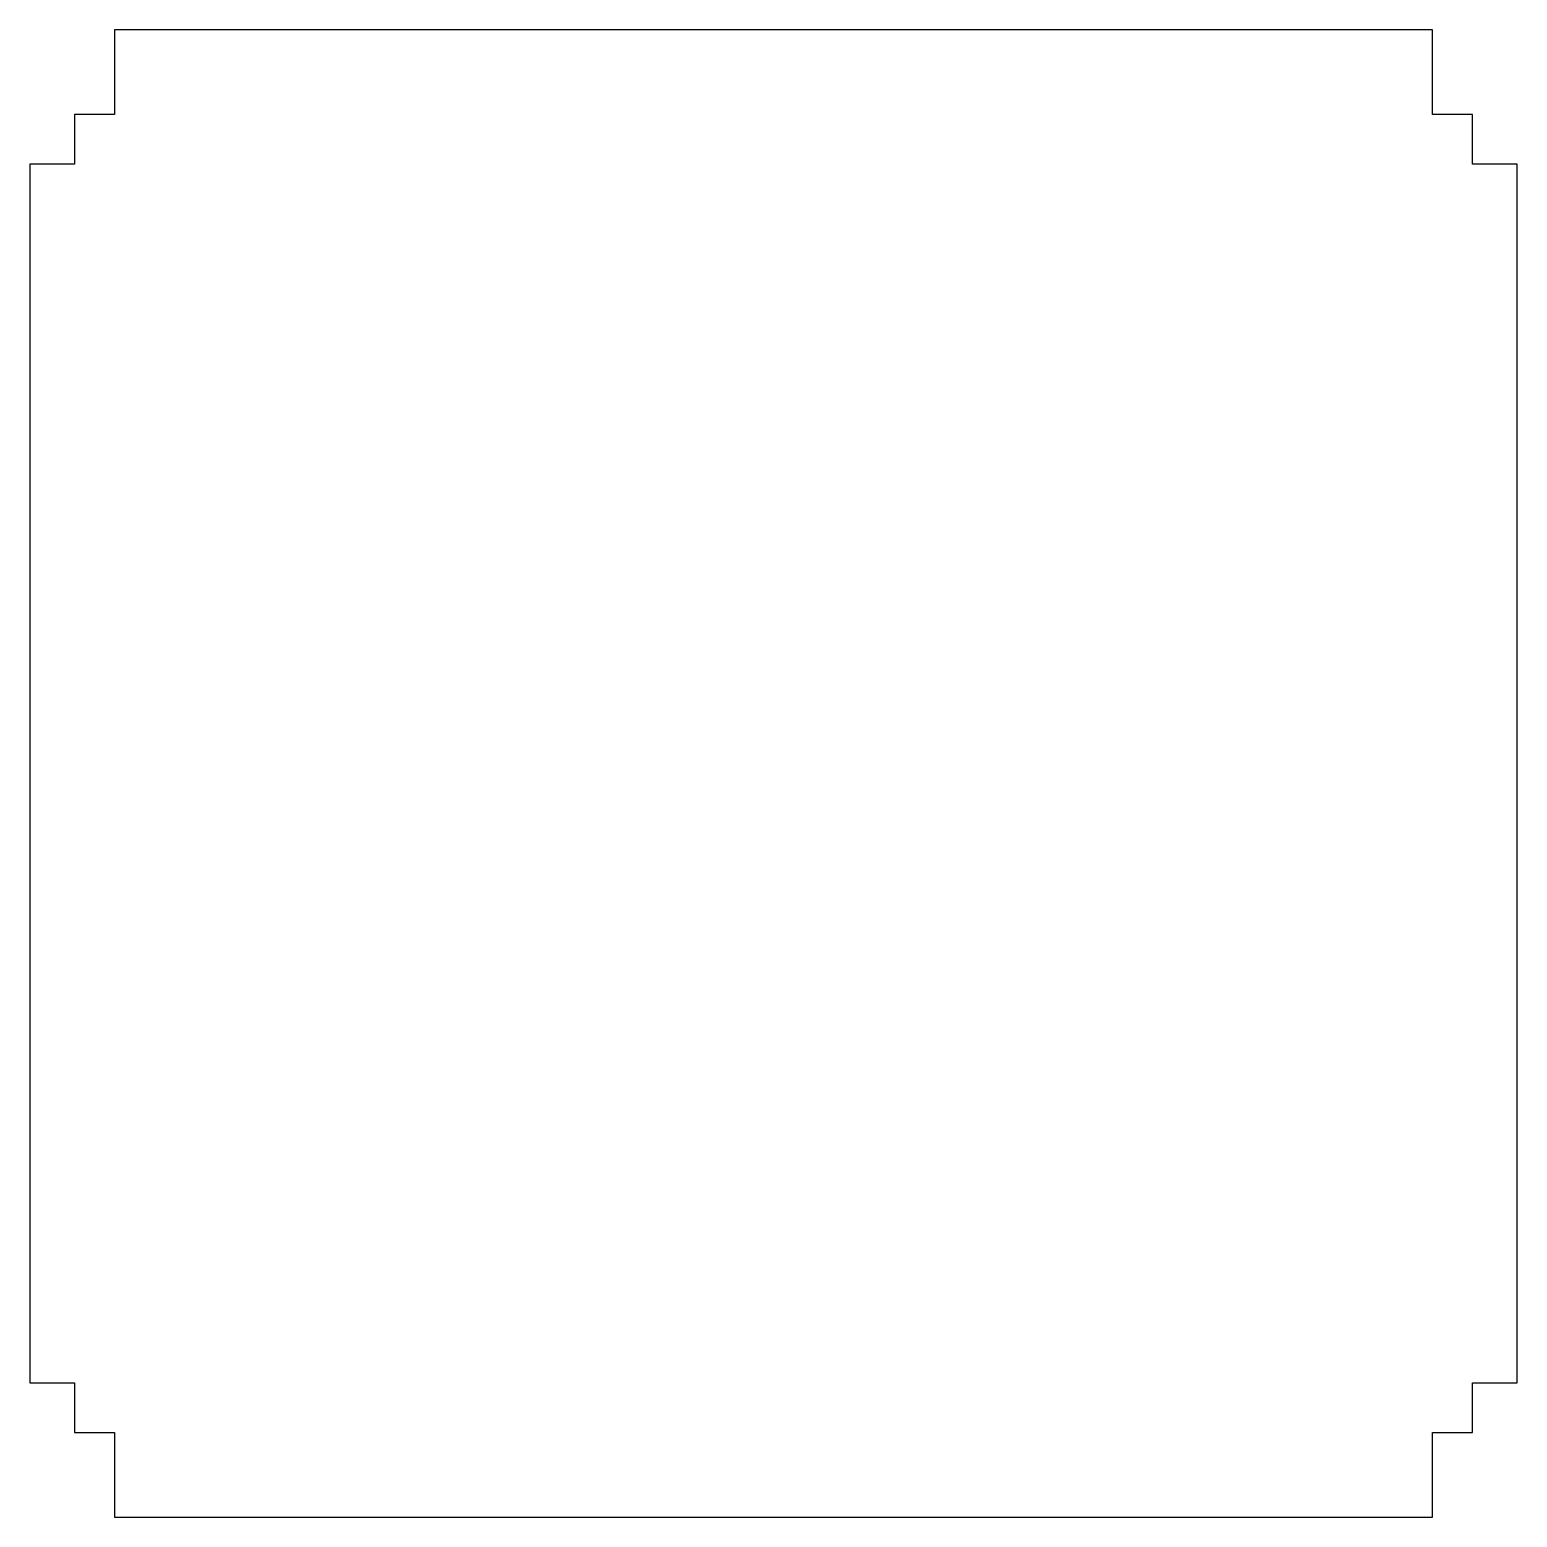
# Model space of a CAD drawing. Header units: millimetres. Extents: x 771 to 1219, y 546 to 994.
import ezdxf

# ---------------------------------------------------------------- set-up
doc = ezdxf.new("R2010")
doc.units = ezdxf.units.MM

msp = doc.modelspace()

# ---------------------------------------------------------------- linework, layer by layer
at = {"color": 240, "true_color": 0xed1f24}
msp.add_lwpolyline([(1193.87, 994), (796.87, 994), (796.87, 968.5), (784.87, 968.5), (784.87, 953.5), (771.37, 953.5), (771.37, 586.5), (784.87, 586.5), (784.87, 571.5), (796.87, 571.5), (796.87, 546), (1193.87, 546), (1193.87, 571.5), (1205.87, 571.5), (1205.87, 586.5), (1219.37, 586.5), (1219.37, 953.5), (1205.87, 953.5), (1205.87, 968.5), (1193.87, 968.5), (1193.87, 994)], dxfattribs=at)

doc.saveas('drawing.dxf')
